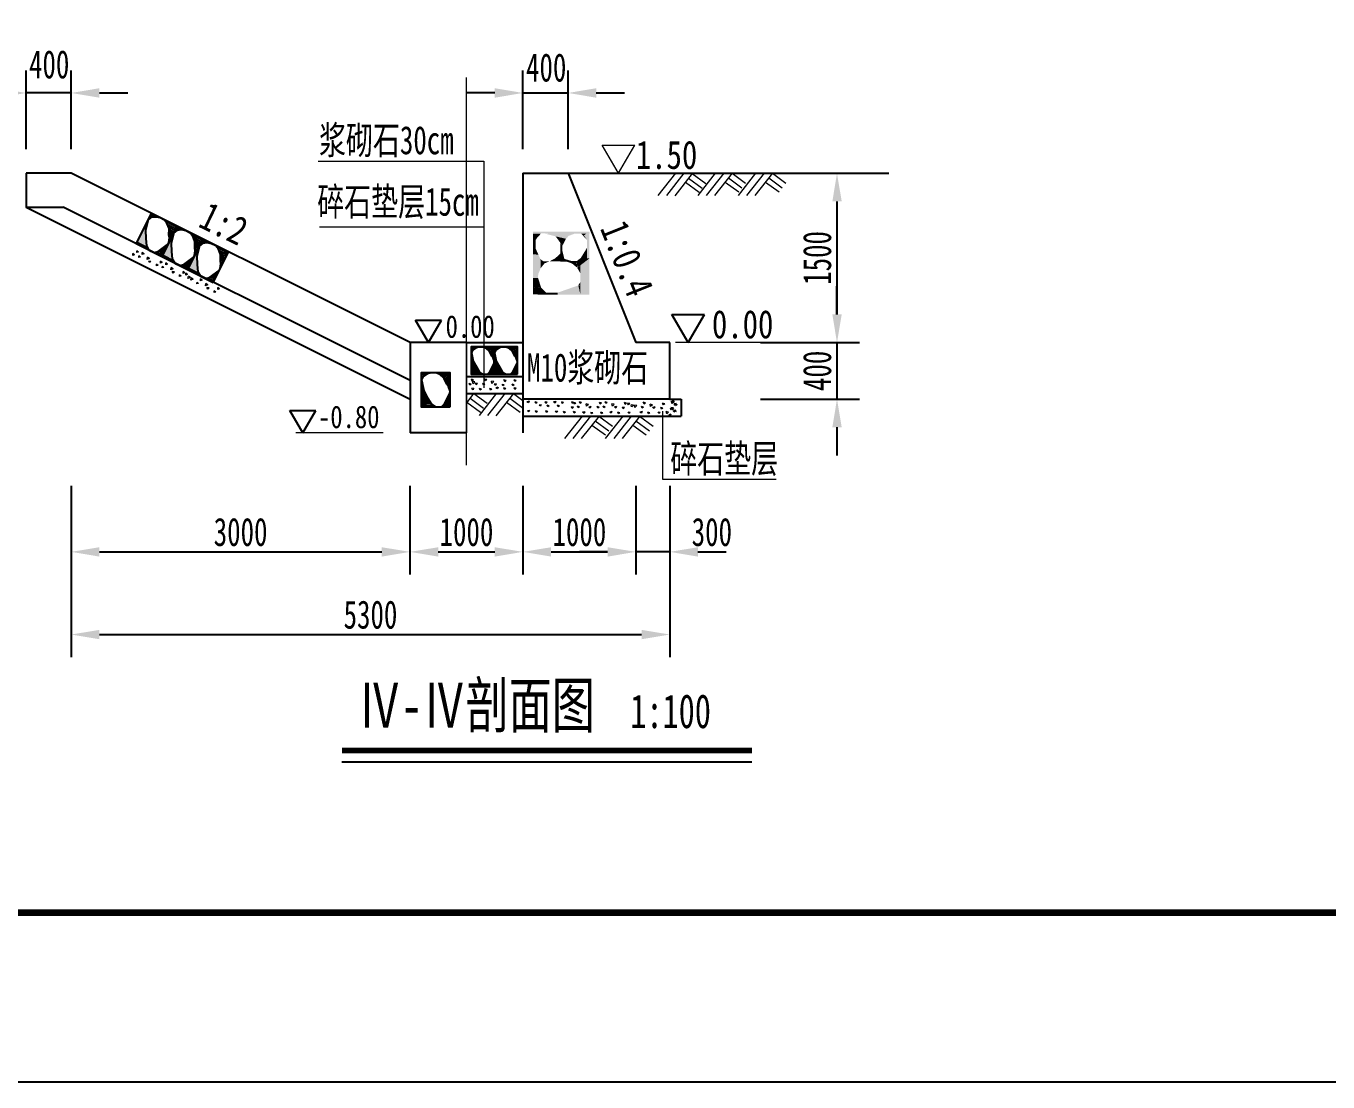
# Model space of a CAD drawing. Header units: millimetres. Extents: x 88 to 508, y 77 to 374.
# Drawn here: x 150.4 to 265.6, y 76.8 to 170.4 of the extents above; entities that cross this region are included whole.
import ezdxf
from ezdxf.enums import TextEntityAlignment as Align
from ezdxf.lldxf.tags import DXFTag

# ---------------------------------------------------------------- set-up
doc = ezdxf.new("R2010")
doc.units = ezdxf.units.MM
doc.header["$LTSCALE"] = 35
doc.header["$PDMODE"] = 2
doc.header["$PDSIZE"] = 5
for name, color, linetype in [('SG001轮廓', 2, 'Continuous'), ('SG002辅助', 7, 'Continuous'), ('SG003地层', 6, 'Continuous'), ('SG004标注', 9, 'Continuous'), ('SG006填充', 4, 'Continuous')]:
    doc.layers.add(name, color=color, linetype=linetype)
doc.styles.add('GB', font='SIMFANG.TTF', dxfattribs={"width": 0.7})
doc.styles.add('LIU1', font='SIMFANG.TTF', dxfattribs={"width": 0.7})
doc.styles.get("Standard").update_dxf_attribs({"font": 'SIMFANG.TTF'})
doc.styles.add('文字', font='SIMFANG.TTF', dxfattribs={"width": 0.8, "height": 2})
tags = doc.linetypes.add('ACAD_ISO04W100', pattern=[30.5, 24, -3, 0.5, -3]).pattern_tags.tags
tags[10:11] = [DXFTag(74, 4), DXFTag(75, 0), DXFTag(340, '0'), DXFTag(46, 1.0), DXFTag(50, 0.0), DXFTag(44, 0.0), DXFTag(45, 0.0)]
tags[8:9] = [DXFTag(74, 4), DXFTag(75, 0), DXFTag(340, '0'), DXFTag(46, 1.0), DXFTag(50, 0.0), DXFTag(44, 0.0), DXFTag(45, 0.0)]
tags[6:7] = [DXFTag(74, 4), DXFTag(75, 0), DXFTag(340, '0'), DXFTag(46, 1.0), DXFTag(50, 0.0), DXFTag(44, 0.0), DXFTag(45, 0.0)]
tags[4:5] = [DXFTag(74, 4), DXFTag(75, 0), DXFTag(340, '0'), DXFTag(46, 1.0), DXFTag(50, 0.0), DXFTag(44, 0.0), DXFTag(45, 0.0)]
doc.dimstyles.new('200', dxfattribs={"dimscale": 0, "dimtxt": 3, "dimasz": 2, "dimexe": 2, "dimexo": 0, "dimgap": 1, "dimtad": 1, "dimdec": 0, "dimlfac": 200, "dimdsep": 46, "dimtxsty": 'GB', "dimblk1": 'ARCHTICK', "dimblk2": 'ARCHTICK', "dimsah": 1, "dimcen": 2.5, "dimdle": 1.5, "dimclrd": 3, "dimclre": 3, "dimclrt": 7, "dimadec": 0, "dimazin": 0, "dimtfac": 1, "dimtdec": 4, "dimtmove": 1, "dimatfit": 3, "dimldrblk": 'ARCHTICK', "dimfxl": 1, "dimtolj": 1, "dimtzin": 0, "dimarcsym": 0})

# ---------------------------------------------------------------- blocks, each defined once
blk = doc.blocks.new('*D59')
at = {"layer": 'Defpoints', "color": 0, "transparency": 16777216}
for p in [(154.36, 129.63), (184.36, 129.63), (184.36, 123.79)]:
    blk.add_point(p, dxfattribs=at)
at = {"layer": 'SG002辅助', "color": 9, "lineweight": -2, "transparency": 16777216}
for p, q in [((154.36, 129.63), (154.36, 121.79)), ((184.36, 129.63), (184.36, 121.79)), ((156.86, 123.79), (181.86, 123.79))]:
    blk.add_line(p, q, dxfattribs=at)
at = {"layer": 'SG002辅助', "color": 9, "transparency": 16777216}
for points in [[(156.86, 124.2), (156.86, 123.37), (154.36, 123.79)], [(181.86, 124.2), (181.86, 123.37), (184.36, 123.79)]]:
    blk.add_solid(points, dxfattribs=at)
at = {"layer": 'SG002辅助', "color": 3, "lineweight": 13, "transparency": 16777216, "insert": (169.36, 125.54), "char_height": 2.5, "attachment_point": 5, "style": 'GB'}
blk.add_mtext('\\A1;3000', dxfattribs=at)
blk = doc.blocks.new('_ARCHTICK')
at = {"color": 0, "linetype": 'ByBlock', "const_width": 0.15}
blk.add_lwpolyline([(-0.5, -0.5), (0.5, 0.5)], dxfattribs=at)
blk = doc.blocks.new('*D60')
at = {"layer": 'Defpoints', "color": 0, "transparency": 16777216}
for p in [(154.36, 129.63), (207.36, 129.63), (207.36, 116.47)]:
    blk.add_point(p, dxfattribs=at)
at = {"layer": 'SG002辅助', "color": 9, "lineweight": -2, "transparency": 16777216}
for p, q in [((154.36, 129.63), (154.36, 114.47)), ((207.36, 129.63), (207.36, 114.47)), ((156.86, 116.47), (204.86, 116.47))]:
    blk.add_line(p, q, dxfattribs=at)
at = {"layer": 'SG002辅助', "color": 9, "transparency": 16777216}
for points in [[(156.86, 116.88), (156.86, 116.05), (154.36, 116.47)], [(204.86, 116.88), (204.86, 116.05), (207.36, 116.47)]]:
    blk.add_solid(points, dxfattribs=at)
at = {"layer": 'SG002辅助', "color": 3, "lineweight": 13, "transparency": 16777216, "insert": (180.86, 118.22), "char_height": 2.5, "attachment_point": 5, "style": 'GB'}
blk.add_mtext('\\A1;5300', dxfattribs=at)
blk = doc.blocks.new('*D61')
at = {"layer": 'Defpoints', "color": 0, "transparency": 16777216}
for p in [(184.36, 129.63), (194.36, 129.63), (194.36, 123.79)]:
    blk.add_point(p, dxfattribs=at)
at = {"layer": 'SG002辅助', "color": 9, "lineweight": -2, "transparency": 16777216}
for p, q in [((184.36, 129.63), (184.36, 121.79)), ((194.36, 129.63), (194.36, 121.79)), ((186.86, 123.79), (191.86, 123.79))]:
    blk.add_line(p, q, dxfattribs=at)
at = {"layer": 'SG002辅助', "color": 9, "transparency": 16777216}
for points in [[(186.86, 124.2), (186.86, 123.37), (184.36, 123.79)], [(191.86, 124.2), (191.86, 123.37), (194.36, 123.79)]]:
    blk.add_solid(points, dxfattribs=at)
at = {"layer": 'SG002辅助', "color": 3, "lineweight": 13, "transparency": 16777216, "insert": (189.36, 125.54), "char_height": 2.5, "attachment_point": 5, "style": 'GB'}
blk.add_mtext('\\A1;1000', dxfattribs=at)
blk = doc.blocks.new('*D62')
at = {"layer": 'Defpoints', "color": 0, "transparency": 16777216}
for p in [(194.36, 129.63), (204.36, 129.63), (204.36, 123.79)]:
    blk.add_point(p, dxfattribs=at)
at = {"layer": 'SG002辅助', "color": 9, "lineweight": -2, "transparency": 16777216}
for p, q in [((194.36, 129.63), (194.36, 121.79)), ((204.36, 129.63), (204.36, 121.79)), ((196.86, 123.79), (201.86, 123.79))]:
    blk.add_line(p, q, dxfattribs=at)
at = {"layer": 'SG002辅助', "color": 9, "transparency": 16777216}
for points in [[(196.86, 124.2), (196.86, 123.37), (194.36, 123.79)], [(201.86, 124.2), (201.86, 123.37), (204.36, 123.79)]]:
    blk.add_solid(points, dxfattribs=at)
at = {"layer": 'SG002辅助', "color": 3, "lineweight": 13, "transparency": 16777216, "insert": (199.36, 125.54), "char_height": 2.5, "attachment_point": 5, "style": 'GB'}
blk.add_mtext('\\A1;1000', dxfattribs=at)
blk = doc.blocks.new('*D63')
at = {"layer": 'Defpoints', "color": 0, "transparency": 16777216}
for p in [(198.36, 164.43), (194.36, 159.44), (198.36, 159.44)]:
    blk.add_point(p, dxfattribs=at)
at = {"layer": 'SG002辅助', "color": 9, "lineweight": -2, "transparency": 16777216}
for p, q in [((194.36, 159.44), (194.36, 166.43)), ((198.36, 159.44), (198.36, 166.43)), ((191.86, 164.43), (189.36, 164.43)), ((194.36, 164.43), (198.36, 164.43)), ((200.86, 164.43), (203.36, 164.43))]:
    blk.add_line(p, q, dxfattribs=at)
at = {"layer": 'SG002辅助', "color": 9, "transparency": 16777216}
for points in [[(191.86, 164.85), (191.86, 164.01), (194.36, 164.43)], [(200.86, 164.85), (200.86, 164.01), (198.36, 164.43)]]:
    blk.add_solid(points, dxfattribs=at)
at = {"layer": 'SG002辅助', "color": 3, "lineweight": 13, "transparency": 16777216, "insert": (196.42, 166.67), "char_height": 2.5, "attachment_point": 5, "style": 'GB'}
blk.add_mtext('\\A1;400', dxfattribs=at)
blk = doc.blocks.new('*D64')
at = {"layer": 'Defpoints', "color": 0, "transparency": 16777216}
for p in [(215.39, 157.32), (215.39, 142.32), (222.17, 142.32)]:
    blk.add_point(p, dxfattribs=at)
at = {"layer": 'SG002辅助', "color": 9, "lineweight": -2, "transparency": 16777216}
for p, q in [((215.39, 157.32), (224.17, 157.32)), ((222.17, 154.82), (222.17, 144.82)), ((215.39, 142.32), (224.17, 142.32))]:
    blk.add_line(p, q, dxfattribs=at)
at = {"layer": 'SG002辅助', "color": 9, "transparency": 16777216}
for points in [[(221.76, 154.82), (222.59, 154.82), (222.17, 157.32)], [(221.76, 144.82), (222.59, 144.82), (222.17, 142.32)]]:
    blk.add_solid(points, dxfattribs=at)
at = {"layer": 'SG002辅助', "color": 3, "lineweight": 13, "transparency": 16777216, "insert": (220.42, 149.82), "char_height": 2.5, "attachment_point": 5, "rotation": 90, "style": 'GB'}
blk.add_mtext('\\A1;1500', dxfattribs=at)
blk = doc.blocks.new('*D65')
at = {"layer": 'Defpoints', "color": 0, "transparency": 16777216}
for p in [(215.39, 142.32), (215.39, 137.32), (222.17, 137.32)]:
    blk.add_point(p, dxfattribs=at)
at = {"layer": 'SG002辅助', "color": 9, "lineweight": -2, "transparency": 16777216}
for p, q in [((222.17, 144.82), (222.17, 147.32)), ((215.39, 142.32), (224.17, 142.32)), ((222.17, 142.32), (222.17, 137.32)), ((215.39, 137.32), (224.17, 137.32)), ((222.17, 134.82), (222.17, 132.32))]:
    blk.add_line(p, q, dxfattribs=at)
at = {"layer": 'SG002辅助', "color": 9, "transparency": 16777216}
for points in [[(221.76, 144.82), (222.59, 144.82), (222.17, 142.32)], [(221.76, 134.82), (222.59, 134.82), (222.17, 137.32)]]:
    blk.add_solid(points, dxfattribs=at)
at = {"layer": 'SG002辅助', "color": 3, "lineweight": 13, "transparency": 16777216, "insert": (220.42, 139.82), "char_height": 2.5, "attachment_point": 5, "rotation": 90, "style": 'GB'}
blk.add_mtext('\\A1;400', dxfattribs=at)
blk = doc.blocks.new('st')
at = {"color": 12}
for points in [[(-0.03, -1.78), (-0.03, -0.85), (-0.05, 0.01), (-0.03, 0.01)], [(-0.03, -1.78), (-0.03, -0.85), (-0.05, 0.01), (-0.03, 0.01)], [(-0.03, -1.78), (-0.03, -0.85), (-0.05, 0.01), (-0.03, 0.01)], [(-0.05, -2.82), (2.39, -2.85), (0, 0), (2.59, 0)], [(2.41, -2.86), (5.76, -1.81), (2.6, 0), (5.81, 0.01)], [(5.76, -1.81), (14.11, -1.88), (5.81, 0.01), (14.17, 0.01)], [(14.12, -1.89), (16.28, -0.9), (14.17, 0), (16.23, 0)], [(16.23, -0.89), (16.23, 0), (19.23, -0.89), (19.23, 0)], [(19.25, -0.91), (20.39, -1.7), (19.25, 0), (20.39, -0.01)], [(20.39, 0), (21.53, 0), (20.39, -1.71), (21.55, -2.84)], [(21.47, -20.04), (21.62, -0.01), (22.19, -19.99), (22.19, 0.01)], [(0.61, -4.72), (2.41, -2.84), (-0.06, -4.71), (-0.06, -2.82)], [(-0.06, -2.88), (-0.06, -2.88), (0, -4.7)], [(9.36, -2.75), (7.19, -1.83), (12.48, -2.63), (14.09, -1.88)], [(11.71, -3.71), (12.48, -2.63), (10.96, -4.02), (9.36, -2.75)], [(11.67, -5.7), (11.71, -3.71), (11.67, -5.7), (10.96, -4.02)], [(19.69, -11.67), (20.74, -12.63), (21.53, -4.13), (21.53, -14.73)], [(-0.05, -8.68), (0.61, -8.68), (-0.05, -4.72), (0.61, -4.72)], [(0.61, -8.68), (-0.05, -8.68), (3.17, -16), (-0.05, -16.8)], [(3.17, -16), (0.61, -8.68), (-0.05, -16.8), (-0.05, -8.68)], [(3.17, -16), (0.61, -8.68), (-0.05, -16.8), (-0.05, -8.68)], [(0, -4.7), (0, -4.7), (0.61, -4.7)], [(11.68, -9.68), (11.68, -5.79), (14.48, -9.72), (12.81, -7.88)], [(17.33, -10.39), (20.55, -8.01), (19.71, -11.64), (20.55, -8.05)], [(11.78, -13.79), (10.97, -13.79), (11.78, -15.42), (9.45, -15.65)], [(10.97, -13.79), (11.78, -13.79), (11.66, -11.82), (12.59, -11.12)], [(11.64, -10.35), (11.64, -9.72), (17.03, -10.35), (14.48, -9.72)], [(11.66, -10.4), (11.66, -11.82), (15.44, -10.4), (12.59, -11.12)], [(17.24, -10.4), (17.24, -9.72), (14.44, -9.7), (14.46, -9.72)], [(17.24, -10.4), (17.24, -9.72), (14.44, -9.7), (14.46, -9.72)], [(18.18, -9.72), (17.24, -9.72), (17.26, -10.42), (17.24, -10.42)], [(17.31, -10.42), (17.6, -10.42), (19.69, -11.67), (19.34, -11.35)], [(-0.05, -16.8), (-0.05, -19.99), (12.77, -16.8), (12.77, -19.99)], [(-0.05, -19.99), (12.77, -19.99), (7.4, -16.8), (12.77, -16.8)], [(0.05, -16.78), (3.14, -16.03), (0.05, -16.78), (3.17, -16.78)], [(3.17, -16.8), (4.42, -16.8), (3.17, -16)], [(9.45, -15.65), (7.4, -16.8), (12.77, -19.99), (12.77, -16.8)], [(9.45, -15.65), (7.4, -16.8), (12.77, -19.99), (12.77, -16.8)], [(9.45, -15.65), (7.4, -16.8), (12.77, -19.99), (12.77, -16.8)], [(10.34, -16.74), (9.55, -15.7), (12.81, -16.74), (11.76, -15.45)], [(12.84, -19.08), (12.84, -16.87), (16.43, -19.08)], [(12.84, -19.13), (21.47, -19.13), (19.31, -19.13), (20.86, -18.03)], [(19.31, -19.13), (20.86, -18.03), (21.47, -17.09), (21.58, -19.02)], [(12.84, -19.96), (21.58, -19.96), (12.84, -19.13), (21.47, -19.13)]]:
    blk.add_solid(points, dxfattribs=at)
blk = doc.blocks.new('*D66')
at = {"layer": 'Defpoints', "color": 0, "transparency": 16777216}
for p in [(204.36, 129.63), (207.36, 129.63), (204.36, 123.79)]:
    blk.add_point(p, dxfattribs=at)
at = {"layer": 'SG002辅助', "color": 9, "lineweight": -2, "transparency": 16777216}
for p, q in [((204.36, 129.63), (204.36, 121.79)), ((207.36, 129.63), (207.36, 121.79)), ((201.86, 123.79), (199.36, 123.79)), ((207.36, 123.79), (204.36, 123.79)), ((209.86, 123.79), (212.36, 123.79))]:
    blk.add_line(p, q, dxfattribs=at)
at = {"layer": 'SG002辅助', "color": 9, "transparency": 16777216}
for points in [[(201.86, 124.2), (201.86, 123.37), (204.36, 123.79)], [(209.86, 124.2), (209.86, 123.37), (207.36, 123.79)]]:
    blk.add_solid(points, dxfattribs=at)
at = {"layer": 'SG002辅助', "color": 3, "lineweight": 13, "transparency": 16777216, "insert": (211.09, 125.54), "char_height": 2.5, "attachment_point": 5, "style": 'GB'}
blk.add_mtext('\\A1;300', dxfattribs=at)
blk = doc.blocks.new('st1')
at = {"color": 12}
for points in [[(5.05, -20.01), (3.24, -18.29), (0.08, -12.16), (-0.05, -10.76), (0.84, -8.09), (1.86, -6.81), (3.52, -3.37), (6.07, -1.08), (8.24, -0.06), (11.17, -0.06), (13.46, -0.7), (15.99, -2.39), (16.91, -4.25), (15.53, -10.43), (13.23, -14.78), (10.91, -18.53), (8.75, -19.81), (7.6, -20.01)], [(-0.02, -20.01), (-0.02, -0.01), (16.98, -0.01), (16.98, -20.01)]]:
    blk.add_lwpolyline(points, close=True, dxfattribs=at)
for points in [[(0, -1.04), (6.19, -1.04), (0, 0), (8.27, 0)], [(0, 0), (8.27, 0), (11.28, 0), (13.36, 0)], [(11.28, 0), (13.36, 0), (11.28, 0), (13.36, -0.55)], [(13.6, 0), (16.42, 0), (14.34, -0.67)], [(16.91, -0.06), (16.91, -0.06), (13.67, 0)], [(13.67, 0), (13.67, 0), (13.97, -0.43)], [(1.78, -6.8), (3.49, -3.31), (-0.06, -6.8), (0, -3.25)], [(-0.06, -8.21), (-0.06, -8.21), (-0.06, -6.86), (1.72, -6.86)], [(-0.06, -6.86), (1.72, -6.86), (0.86, -8.15)], [(3.49, -3.25), (6.07, -1.1), (0, -1.1)], [(0, -1.1), (0, -1.1), (0.06, -3.18)], [(3.49, -3.31), (0, -1.1), (0, -3.18)], [(13.36, -0.61), (13.67, -0.73), (13.42, -0.06), (13.67, -0.06)], [(13.42, -0.06), (13.67, -0.06), (13.73, -0.8), (15.99, -2.33)], [(13.73, -0.8), (15.99, -2.33), (16.91, -0.06)], [(14.34, -0.67), (14.34, -0.67), (15.14, -0.49), (16.79, -0.18)], [(15.14, -0.49), (16.79, -0.18), (16.18, -0.06)], [(16.91, -4.29), (15.57, -10.1), (16.91, -4.29), (16.91, -10.1)], [(16.06, -2.33), (16.98, -0.12), (15.99, -2.39), (16.98, -4.23)], [(0, -10.47), (0.8, -8.21), (-0.06, -8.21)], [(3.25, -18.37), (0, -12), (0, -18.37)], [(0.06, -8.21), (0.06, -8.21), (0.31, -7.84), (0.74, -8.08)], [(0.86, -8.15), (0.86, -8.15), (0.06, -8.21)], [(0.31, -7.84), (0.74, -8.08), (0.74, -7.9), (0.61, -7.84)], [(15.5, -10.17), (10.91, -18.49), (16.98, -10.1), (16.98, -18.56)], [(0, -18.37), (3.31, -18.43), (0, -19.96), (5.09, -20.03)], [(7.91, -20.03), (16.98, -20.01), (8.46, -19.84), (17.04, -19.72)], [(8.7, -19.84), (16.98, -19.78), (8.58, -19.84), (16.91, -19.78)], [(10.91, -18.56), (16.91, -18.56), (8.7, -19.84), (16.98, -19.78)]]:
    blk.add_solid(points, dxfattribs=at)
blk = doc.blocks.new('*D67')
at = {"layer": 'Defpoints', "color": 0, "transparency": 16777216}
for p in [(150.36, 164.43), (150.36, 159.44), (154.36, 159.44)]:
    blk.add_point(p, dxfattribs=at)
at = {"layer": 'SG002辅助', "color": 9, "lineweight": -2, "transparency": 16777216}
for p, q in [((150.36, 159.44), (150.36, 166.43)), ((154.36, 159.44), (154.36, 166.43)), ((147.86, 164.43), (145.36, 164.43)), ((154.36, 164.43), (150.36, 164.43)), ((156.86, 164.43), (159.36, 164.43))]:
    blk.add_line(p, q, dxfattribs=at)
at = {"layer": 'SG002辅助', "color": 9, "transparency": 16777216}
for points in [[(147.86, 164.85), (147.86, 164.01), (150.36, 164.43)], [(156.86, 164.85), (156.86, 164.01), (154.36, 164.43)]]:
    blk.add_solid(points, dxfattribs=at)
at = {"layer": 'SG002辅助', "color": 3, "lineweight": 13, "transparency": 16777216, "insert": (152.41, 166.95), "char_height": 2.5, "attachment_point": 5, "style": 'GB'}
blk.add_mtext('\\A1;400', dxfattribs=at)

msp = doc.modelspace()

# ---------------------------------------------------------------- linework, layer by layer
at = {"layer": 'SG001轮廓', "color": 2}
for p, q in [((150.3607, 157.3192), (150.3607, 154.3192)), ((154.3607, 157.3192), (150.3607, 157.3192)), ((184.3607, 142.3192), (154.3607, 157.3192)), ((194.3607, 157.3192), (194.3607, 134.3192)), ((194.3607, 157.3192), (198.3607, 157.3192)), ((198.3607, 157.3192), (204.3607, 142.3192)), ((150.3607, 154.3192), (153.6525, 154.3192)), ((184.3607, 137.288), (150.3607, 154.288)), ((184.3607, 138.9651), (153.6525, 154.3192)), ((189.3607, 142.3192), (184.3607, 142.3192)), ((189.3607, 142.3192), (184.3607, 142.3192)), ((184.3607, 142.3192), (184.3607, 134.3192)), ((189.3607, 142.3192), (194.3607, 142.3192)), ((207.3607, 142.3192), (204.3607, 142.3192)), ((207.3607, 137.3192), (207.3607, 142.3192)), ((189.3607, 139.3192), (194.3607, 139.3192)), ((189.3607, 137.8192), (194.3607, 137.8192)), ((207.3607, 137.3192), (194.3607, 137.3192)), ((207.3607, 137.3192), (208.3607, 137.3192)), ((208.3607, 137.3192), (208.3607, 135.8192)), ((194.3607, 135.8192), (208.3607, 135.8192)), ((189.3607, 134.3192), (184.3607, 134.3192))]:
    msp.add_line(p, q, dxfattribs=at)
at = {"layer": 'SG001轮廓'}
msp.add_line((150.3607, 154.3192), (150.3607, 154.288), dxfattribs=at)
at = {"layer": 'SG001轮廓', "color": 2, "lineweight": 0}
for p, q in [((189.3607, 142.3192), (189.3607, 135.8192)), ((189.3607, 135.8192), (189.3607, 134.3192))]:
    msp.add_line(p, q, dxfattribs=at)
at = {"layer": 'SG001轮廓', "color": 4}
for p, q in [((207.5124, 136.3572), (207.4679, 136.5599)), ((207.6796, 136.5141), (207.4679, 136.5599)), ((207.6807, 136.5096), (207.513, 136.3542)), ((207.5765, 136.9427), (207.532, 137.1454)), ((207.7437, 137.0997), (207.532, 137.1454)), ((207.7448, 137.0951), (207.5771, 136.9397)), ((207.888, 136.3204), (207.7024, 136.2776)), ((207.831, 136.1785), (207.7025, 136.2769)), ((207.9521, 136.9059), (207.7665, 136.8631)), ((207.8951, 136.764), (207.7666, 136.8624)), ((207.8889, 136.3196), (207.8318, 136.1783)), ((207.953, 136.9051), (207.8959, 136.7638))]:
    msp.add_line(p, q, dxfattribs=at)
at = {"layer": 'SG001轮廓', "color": 7, "lineweight": -3}
msp.add_line((178.3246, 105.2042), (214.6342, 105.2042), dxfattribs=at)
at = {"layer": 'SG001轮廓', "color": 7}
msp.add_lwpolyline([(88.1107, 76.8442), (508.1107, 76.8442), (508.1107, 373.8442), (88.1107, 373.8442)], close=True, dxfattribs=at)
at = {"layer": 'SG001轮廓', "color": 7, "const_width": 0.6}
msp.add_lwpolyline([(108.1107, 91.8442), (493.1107, 91.8442), (493.1107, 358.8442), (108.1107, 358.8442)], close=True, dxfattribs=at)
at = {"layer": 'SG001轮廓', "color": 7, "lineweight": -3, "const_width": 0.5}
msp.add_lwpolyline([(178.3246, 106.2042), (214.6342, 106.2042)], dxfattribs=at)
at = {"layer": 'SG002辅助', "color": 7, "linetype": 'ACAD_ISO04W100', "lineweight": 13, "ltscale": 0.01}
msp.add_line((189.3607, 131.4627), (189.3607, 165.7878), dxfattribs=at)
at = {"layer": 'SG002辅助', "color": 4, "lineweight": 13}
for p, q in [((176.2279, 158.3765), (190.9052, 158.3765)), ((190.9052, 158.3765), (190.9052, 138.3192)), ((176.3411, 152.5777), (190.9052, 152.5777)), ((216.5293, 142.3192), (207.8581, 142.3192)), ((206.7305, 136.2627), (206.7305, 130.2318)), ((181.9853, 134.3192), (174.2507, 134.3192)), ((206.7305, 130.2318), (216.789, 130.2318))]:
    msp.add_line(p, q, dxfattribs=at)
at = {"layer": 'SG003地层', "color": 6}
msp.add_line((198.3607, 157.3192), (226.761, 157.3192), dxfattribs=at)
at = {"layer": 'SG003地层', "color": 6, "lineweight": 0}
for p, q in [((207.874, 157.3192), (206.3166, 155.3383)), ((208.619, 157.3192), (207.0616, 155.3383)), ((209.3578, 157.2979), (207.8004, 155.317)), ((209.0316, 156.8829), (210.2346, 156.0076)), ((209.3578, 157.2979), (210.5608, 156.4226)), ((211.3966, 157.3405), (209.8391, 155.3596)), ((212.1415, 157.3405), (210.5841, 155.3596)), ((212.8971, 157.3405), (211.3229, 155.3383)), ((212.5541, 156.9042), (213.7571, 156.0289)), ((212.8803, 157.3192), (214.0834, 156.4439)), ((214.9648, 157.3405), (213.4074, 155.3596)), ((215.7098, 157.3405), (214.1524, 155.3596)), ((216.4653, 157.3405), (214.8912, 155.3383)), ((216.1223, 156.9042), (217.3254, 156.0289)), ((216.4486, 157.3192), (217.6516, 156.4439)), ((208.7487, 156.5232), (209.9517, 155.6479)), ((212.2712, 156.5445), (213.4742, 155.6692)), ((215.8395, 156.5445), (217.0425, 155.6692)), ((190.021, 137.8405), (189.3607, 137.0007)), ((189.678, 137.4042), (190.881, 136.5289)), ((190.0043, 137.8192), (191.2073, 136.9439)), ((192.0337, 137.8405), (190.4763, 135.8596)), ((192.7787, 137.8405), (191.2213, 135.8596)), ((193.5175, 137.8192), (191.9601, 135.8383)), ((193.1913, 137.4042), (194.3943, 136.5289)), ((193.5175, 137.8192), (194.3607, 137.2057)), ((189.3951, 137.0445), (190.5982, 136.1692)), ((192.9084, 137.0445), (194.1114, 136.1692)), ((199.5983, 135.8192), (198.0408, 133.8383)), ((199.5983, 135.8192), (198.0408, 133.8383)), ((200.3432, 135.8192), (198.7858, 133.8383)), ((200.3432, 135.8192), (198.7858, 133.8383)), ((201.0988, 135.8192), (199.5246, 133.817)), ((201.0988, 135.8192), (199.5246, 133.817)), ((200.4729, 135.0232), (201.6759, 134.1479)), ((200.7558, 135.3829), (201.9588, 134.5076)), ((201.082, 135.7979), (202.2851, 134.9226)), ((203.2093, 135.8192), (201.6519, 133.8383)), ((203.2093, 135.8192), (201.6519, 133.8383)), ((203.9543, 135.8192), (202.3969, 133.8383)), ((203.9543, 135.8192), (202.3969, 133.8383)), ((204.7099, 135.8192), (203.1357, 133.817)), ((204.7099, 135.8192), (203.1357, 133.817)), ((204.084, 135.0232), (205.287, 134.1479)), ((204.3668, 135.3829), (205.5699, 134.5076)), ((204.6931, 135.7979), (205.8961, 134.9226))]:
    msp.add_line(p, q, dxfattribs=at)
at = {"layer": 'SG004标注', "color": 4, "lineweight": 0}
for p, q in [((202.8197, 157.3192), (201.3764, 159.819)), ((201.3764, 159.819), (204.263, 159.819)), ((202.8197, 157.3192), (204.263, 159.819))]:
    msp.add_line(p, q, dxfattribs=at)
at = {"layer": 'SG004标注', "color": 4}
for p, q in [((185.9925, 142.3192), (184.8378, 144.3191)), ((184.8378, 144.3191), (187.1471, 144.3191)), ((185.9925, 142.3192), (187.1471, 144.3191)), ((209.0022, 142.3192), (207.5589, 144.819)), ((207.5589, 144.819), (210.4455, 144.819)), ((209.0022, 142.3192), (210.4455, 144.819)), ((174.8606, 134.3192), (173.7059, 136.3191)), ((173.7059, 136.3191), (176.0152, 136.3191)), ((174.8606, 134.3192), (176.0152, 136.3191))]:
    msp.add_line(p, q, dxfattribs=at)
at = {"layer": 'SG006填充', "color": 4, "lineweight": 0}
for p, q in [((159.8241, 150.0422), (159.8316, 150.1989)), ((159.9713, 150.0815), (159.8241, 150.0422)), ((159.9713, 150.0815), (159.8316, 150.1989)), ((160.1713, 150.2873), (160.172, 150.4597)), ((160.3207, 150.3372), (160.1713, 150.2873)), ((160.3207, 150.3372), (160.172, 150.4597)), ((160.3417, 149.8589), (160.3492, 150.0156)), ((160.4889, 149.8982), (160.3417, 149.8589)), ((160.4889, 149.8982), (160.3492, 150.0156)), ((160.6578, 150.1326), (160.6585, 150.3049)), ((160.8072, 150.1824), (160.6578, 150.1326)), ((160.8072, 150.1824), (160.6585, 150.3049)), ((161.0858, 149.6956), (161.1277, 149.8988)), ((161.3024, 149.7709), (161.1277, 149.8988)), ((161.3016, 149.7662), (161.0851, 149.6926)), ((161.3039, 149.4026), (161.2267, 149.5449)), ((161.4138, 149.509), (161.2269, 149.5455)), ((161.4143, 149.5079), (161.3046, 149.4021)), ((161.9091, 149.1193), (161.9167, 149.276)), ((162.0564, 149.1586), (161.9091, 149.1193)), ((162.0564, 149.1586), (161.9167, 149.276)), ((162.2564, 149.3644), (162.2571, 149.5368)), ((162.4058, 149.4143), (162.2564, 149.3644)), ((162.4058, 149.4143), (162.2571, 149.5368)), ((162.4268, 148.936), (162.4343, 149.0927)), ((162.574, 148.9753), (162.4268, 148.936)), ((162.574, 148.9753), (162.4343, 149.0927)), ((162.7429, 149.2097), (162.7436, 149.382)), ((162.8923, 149.2595), (162.7429, 149.2097)), ((162.8923, 149.2595), (162.7436, 149.382)), ((163.3867, 148.8433), (163.1702, 148.7697)), ((163.1709, 148.7727), (163.2128, 148.9759)), ((163.3875, 148.848), (163.2128, 148.9759)), ((163.389, 148.4797), (163.3118, 148.622)), ((163.4989, 148.5861), (163.312, 148.6226)), ((163.4994, 148.585), (163.3897, 148.4792)), ((163.9552, 148.1681), (163.9627, 148.3248)), ((164.1024, 148.2074), (163.9552, 148.1681)), ((164.1024, 148.2074), (163.9627, 148.3248)), ((164.2713, 148.4418), (164.272, 148.6141)), ((164.4207, 148.4916), (164.2713, 148.4418)), ((164.4207, 148.4916), (164.272, 148.6141)), ((164.5153, 148.2945), (164.516, 148.4669)), ((164.6647, 148.3444), (164.5153, 148.2945)), ((164.6647, 148.3444), (164.516, 148.4669)), ((164.9151, 148.0754), (164.6986, 148.0019)), ((164.6993, 148.0048), (164.7412, 148.208)), ((164.9159, 148.0801), (164.7412, 148.208)), ((165.1591, 147.9282), (164.9426, 147.8546)), ((164.9433, 147.8576), (164.9852, 148.0608)), ((165.1599, 147.9328), (164.9852, 148.0608)), ((165.4943, 147.52), (165.5018, 147.6768)), ((165.6415, 147.5594), (165.5018, 147.6768)), ((165.8103, 147.7937), (165.8111, 147.9661)), ((165.9598, 147.8436), (165.8103, 147.7937)), ((165.9598, 147.8436), (165.8111, 147.9661)), ((165.6415, 147.5594), (165.4943, 147.52)), ((166.4541, 147.4274), (166.2377, 147.3538)), ((166.2383, 147.3568), (166.2802, 147.56)), ((166.4549, 147.432), (166.2802, 147.56)), ((166.4565, 147.0638), (166.3792, 147.206)), ((166.5664, 147.1702), (166.3794, 147.2067)), ((166.5669, 147.169), (166.4572, 147.0632)), ((167.0227, 146.7522), (167.0302, 146.9089)), ((167.1699, 146.7915), (167.0227, 146.7522)), ((167.1699, 146.7915), (167.0302, 146.9089)), ((167.3387, 147.0258), (167.3395, 147.1982)), ((167.4882, 147.0757), (167.3387, 147.0258)), ((167.4882, 147.0757), (167.3395, 147.1982)), ((189.6593, 138.5512), (189.6023, 138.6974)), ((189.7777, 138.6471), (189.6023, 138.6974)), ((189.7777, 138.6471), (189.6593, 138.5512)), ((189.9927, 139.0229), (189.807, 139.0742)), ((189.8765, 138.9165), (189.807, 139.0742)), ((189.9927, 139.0229), (189.8765, 138.9165)), ((189.9416, 138.6766), (189.8971, 138.8792)), ((190.1087, 138.8335), (189.8971, 138.8792)), ((190.1099, 138.829), (189.9422, 138.6736)), ((190.3251, 138.6906), (190.1497, 138.7409)), ((190.2067, 138.5947), (190.1497, 138.7409)), ((190.3251, 138.6906), (190.2067, 138.5947)), ((190.9835, 138.6536), (190.8081, 138.7039)), ((190.8651, 138.5577), (190.8081, 138.7039)), ((190.9835, 138.6536), (190.8651, 138.5577)), ((191.0422, 138.9364), (190.9727, 139.0941)), ((191.1584, 139.0428), (190.9727, 139.0941)), ((191.1584, 139.0428), (191.0422, 138.9364)), ((191.6111, 138.7117), (191.5666, 138.9144)), ((191.7783, 138.8687), (191.5666, 138.9144)), ((191.7795, 138.8641), (191.6118, 138.7087)), ((191.9868, 138.675), (191.8011, 138.6321)), ((191.9297, 138.533), (191.8012, 138.6314)), ((191.9877, 138.6741), (191.9306, 138.5328)), ((192.1522, 138.3648), (191.9666, 138.322)), ((192.1531, 138.364), (192.096, 138.2227)), ((192.5737, 138.4791), (192.5168, 138.6253)), ((192.6922, 138.575), (192.5168, 138.6253)), ((192.6922, 138.575), (192.5737, 138.4791)), ((192.8671, 138.9642), (192.6814, 139.0155)), ((192.7509, 138.8578), (192.6814, 139.0155)), ((192.8671, 138.9642), (192.7509, 138.8578)), ((193.4783, 138.4875), (193.4214, 138.6337)), ((193.5968, 138.5834), (193.4214, 138.6337)), ((193.5968, 138.5834), (193.4783, 138.4875)), ((193.7717, 138.9726), (193.586, 139.0239)), ((193.6555, 138.8662), (193.586, 139.0239)), ((193.7717, 138.9726), (193.6555, 138.8662)), ((189.9959, 138.2942), (189.8103, 138.2514)), ((189.9389, 138.1522), (189.8104, 138.2507)), ((189.9968, 138.2933), (189.9397, 138.152)), ((190.5829, 138.0983), (190.5259, 138.2445)), ((190.7013, 138.1942), (190.5259, 138.2445)), ((190.7013, 138.1942), (190.5829, 138.0983)), ((191.4875, 138.1067), (191.4305, 138.2529)), ((191.606, 138.2026), (191.4305, 138.2529)), ((191.606, 138.2026), (191.4875, 138.1067)), ((192.0952, 138.2229), (191.9666, 138.3213)), ((192.7392, 138.1689), (192.6822, 138.3151)), ((192.8576, 138.2648), (192.6822, 138.3151)), ((192.8576, 138.2648), (192.7392, 138.1689)), ((193.6438, 138.1774), (193.5868, 138.3236)), ((193.7622, 138.2733), (193.5868, 138.3236)), ((193.7622, 138.2733), (193.6438, 138.1774)), ((194.9051, 137.1309), (194.7195, 137.088)), ((194.8481, 136.9889), (194.7196, 137.0873)), ((194.9428, 136.3213), (194.7572, 136.2784)), ((194.8858, 136.1793), (194.7572, 136.2777)), ((194.906, 137.13), (194.8489, 136.9887)), ((194.9437, 136.3204), (194.8866, 136.1791)), ((195.4921, 136.9349), (195.4351, 137.0812)), ((195.6105, 137.0309), (195.4351, 137.0812)), ((195.5298, 136.1253), (195.4728, 136.2715)), ((195.6482, 136.2212), (195.4728, 136.2715)), ((195.6105, 137.0309), (195.4921, 136.9349)), ((195.6482, 136.2212), (195.5298, 136.1253)), ((195.9851, 136.8212), (195.7995, 136.7783)), ((195.9281, 136.6792), (195.7995, 136.7776)), ((195.986, 136.8203), (195.9289, 136.679)), ((196.3967, 136.9434), (196.3397, 137.0896)), ((196.5151, 137.0393), (196.3397, 137.0896)), ((196.4344, 136.1338), (196.3774, 136.28)), ((196.5528, 136.2297), (196.3774, 136.28)), ((196.5151, 137.0393), (196.3967, 136.9434)), ((196.5528, 136.2297), (196.4344, 136.1338)), ((196.5721, 136.6253), (196.5151, 136.7715)), ((196.6905, 136.7212), (196.5151, 136.7715)), ((196.6905, 136.7212), (196.5721, 136.6253)), ((197.2609, 137.112), (197.0753, 137.0692)), ((197.2039, 136.9701), (197.0754, 137.0685)), ((197.2618, 137.1112), (197.2047, 136.9699)), ((197.4117, 136.2648), (197.2261, 136.2219)), ((197.3547, 136.1228), (197.2262, 136.2212)), ((197.4126, 136.2639), (197.3555, 136.1226)), ((197.4767, 136.6337), (197.4197, 136.7799)), ((197.5951, 136.7296), (197.4197, 136.7799)), ((197.5951, 136.7296), (197.4767, 136.6337)), ((197.8479, 136.9161), (197.7909, 137.0623)), ((197.9663, 137.012), (197.7909, 137.0623)), ((197.9663, 137.012), (197.8479, 136.9161)), ((197.9987, 136.0689), (197.9417, 136.2151)), ((198.1171, 136.1648), (197.9417, 136.2151)), ((198.1171, 136.1648), (197.9987, 136.0689)), ((198.7062, 136.4971), (198.6492, 136.6433)), ((198.8247, 136.593), (198.6492, 136.6433)), ((198.7525, 136.9246), (198.6955, 137.0708)), ((198.8709, 137.0205), (198.6955, 137.0708)), ((198.8247, 136.593), (198.7062, 136.4971)), ((198.8709, 137.0205), (198.7525, 136.9246)), ((198.9033, 136.0773), (198.8463, 136.2235)), ((199.0217, 136.1732), (198.8463, 136.2235)), ((199.0397, 136.9688), (198.8539, 137.0201)), ((198.9235, 136.8624), (198.8539, 137.0201)), ((199.0217, 136.1732), (198.9033, 136.0773)), ((199.0397, 136.9688), (198.9235, 136.8624)), ((199.3721, 136.6365), (199.1967, 136.6868)), ((199.2536, 136.5406), (199.1967, 136.6868)), ((199.3721, 136.6365), (199.2536, 136.5406)), ((199.4308, 136.9193), (199.3613, 137.077)), ((199.547, 137.0257), (199.3613, 137.077)), ((199.547, 137.0257), (199.4308, 136.9193)), ((199.8329, 136.1956), (199.6472, 136.1527)), ((199.7758, 136.0536), (199.6473, 136.152)), ((199.8338, 136.1947), (199.7767, 136.0534)), ((199.9997, 136.6946), (199.9552, 136.8972)), ((200.1668, 136.8515), (199.9552, 136.8972)), ((200.168, 136.847), (200.0003, 136.6916)), ((200.3753, 136.6578), (200.1897, 136.615)), ((200.3183, 136.5158), (200.1898, 136.6143)), ((200.3762, 136.6569), (200.3191, 136.5156)), ((200.4198, 135.9996), (200.3629, 136.1459)), ((200.5383, 136.0956), (200.3629, 136.1459)), ((200.5383, 136.0956), (200.4198, 135.9996)), ((201.1049, 136.5996), (200.9294, 136.6499)), ((200.9864, 136.5036), (200.9294, 136.6499)), ((201.1049, 136.5996), (200.9864, 136.5036)), ((201.2037, 136.869), (201.1341, 137.0267)), ((201.3199, 136.9754), (201.1341, 137.0267)), ((201.3199, 136.9754), (201.2037, 136.869)), ((201.3244, 136.0081), (201.2675, 136.1543)), ((201.4429, 136.104), (201.2675, 136.1543)), ((201.4429, 136.104), (201.3244, 136.0081)), ((201.5338, 136.5471), (201.4769, 136.6933)), ((201.6523, 136.643), (201.4769, 136.6933)), ((201.6523, 136.643), (201.5338, 136.5471)), ((201.8272, 137.0322), (201.6415, 137.0835)), ((201.711, 136.9258), (201.6415, 137.0835)), ((201.8272, 137.0322), (201.711, 136.9258)), ((202.2421, 136.2167), (202.0565, 136.1738)), ((202.1851, 136.0747), (202.0566, 136.1731)), ((202.243, 136.2158), (202.186, 136.0745)), ((202.447, 136.8581), (202.2354, 136.9038)), ((202.2799, 136.7011), (202.2354, 136.9038)), ((202.4482, 136.8535), (202.2805, 136.6982)), ((202.6555, 136.6644), (202.4699, 136.6215)), ((202.5985, 136.5224), (202.47, 136.6209)), ((202.6564, 136.6635), (202.5993, 136.5222)), ((202.8291, 136.0208), (202.7721, 136.167)), ((202.9476, 136.1167), (202.7721, 136.167)), ((202.9476, 136.1167), (202.8291, 136.0208)), ((203.3609, 136.5644), (203.1855, 136.6147)), ((203.2425, 136.4685), (203.1855, 136.6147)), ((203.3609, 136.5644), (203.2425, 136.4685)), ((203.4196, 136.8472), (203.3501, 137.0049)), ((203.5358, 136.9536), (203.3501, 137.0049)), ((203.5358, 136.9536), (203.4196, 136.8472)), ((203.8186, 136.9185), (203.6329, 136.9698)), ((203.7025, 136.8121), (203.6329, 136.9698)), ((203.7337, 136.0292), (203.6767, 136.1754)), ((203.8522, 136.1251), (203.6767, 136.1754)), ((203.8186, 136.9185), (203.7025, 136.8121)), ((203.8522, 136.1251), (203.7337, 136.0292)), ((203.9885, 136.6225), (203.944, 136.8251)), ((204.1557, 136.7794), (203.944, 136.8251)), ((204.1569, 136.7749), (203.9892, 136.6195)), ((204.4385, 136.7444), (204.2269, 136.7901)), ((204.2714, 136.5874), (204.2269, 136.7901)), ((204.4397, 136.7398), (204.272, 136.5844)), ((204.905, 136.2167), (204.7194, 136.1738)), ((204.848, 136.0747), (204.7195, 136.1731)), ((204.9059, 136.2158), (204.8488, 136.0745)), ((205.0305, 136.5995), (204.8551, 136.6498)), ((204.9121, 136.5036), (204.8551, 136.6498)), ((205.0305, 136.5995), (204.9121, 136.5036)), ((205.0892, 136.8823), (205.0197, 137.04)), ((205.2054, 136.9887), (205.0197, 137.04)), ((205.2054, 136.9887), (205.0892, 136.8823)), ((205.492, 136.0208), (205.435, 136.167)), ((205.6104, 136.1167), (205.435, 136.167)), ((205.6104, 136.1167), (205.492, 136.0208)), ((205.6581, 136.6576), (205.6136, 136.8603)), ((205.8253, 136.8146), (205.6136, 136.8603)), ((205.8264, 136.81), (205.6587, 136.6546)), ((206.0337, 136.6209), (205.8481, 136.578)), ((205.9767, 136.4789), (205.8482, 136.5773)), ((206.0346, 136.62), (205.9775, 136.4787)), ((206.3966, 136.0292), (206.3396, 136.1754)), ((206.515, 136.1251), (206.3396, 136.1754)), ((206.515, 136.1251), (206.3966, 136.0292)), ((206.6207, 136.425), (206.5637, 136.5712)), ((206.7391, 136.5209), (206.5637, 136.5712)), ((206.7391, 136.5209), (206.6207, 136.425)), ((206.914, 136.9101), (206.7283, 136.9614)), ((206.7979, 136.8037), (206.7283, 136.9614)), ((206.914, 136.9101), (206.7979, 136.8037)), ((207.0912, 136.0096), (207.0466, 136.2122)), ((207.2583, 136.1665), (207.0466, 136.2122)), ((207.2595, 136.1619), (207.0918, 136.0066)), ((207.4668, 135.9728), (207.2812, 135.93)), ((207.4098, 135.8308), (207.2812, 135.9293)), ((207.4677, 135.9719), (207.4106, 135.8306))]:
    msp.add_line(p, q, dxfattribs=at)

# ---------------------------------------------------------------- block references
at = {"layer": 'SG006填充', "color": 3, "xscale": -0.1500000000000423, "yscale": 0.1499999999999773, "zscale": 0.15, "rotation": 333.2388675375792}
for p in [(163.7276, 152.6272), (166.0045, 151.479), (168.2814, 150.3309)]:
    msp.add_blockref('st1', p, dxfattribs=at)
at = {"layer": 'SG006填充', "color": 4, "xscale": 0.25, "yscale": 0.25, "zscale": 0.25, "rotation": 90}
msp.add_blockref('st', (195.2549, 146.5892), dxfattribs=at)
at = {"layer": 'SG006填充', "color": 4}
for p, xscale, yscale, zscale in [((191.8252, 141.9355), -0.1199999999998909, 0.1200000000000045, 0.12), ((193.8652, 141.9355), -0.1199999999998909, 0.1200000000000045, 0.12), ((187.9031, 139.6485), -0.1500000000000909, 0.1499999999999773, 0.15)]:
    msp.add_blockref('st1', p, dxfattribs=dict(at, xscale=xscale, yscale=yscale, zscale=zscale))

# ---------------------------------------------------------------- texts
at = {"layer": 'SG001轮廓', "color": 7, "width": 0.7}
msp.add_text('Ⅳ-Ⅳ剖面图', height=4, dxfattribs=at).set_placement((179.7372, 108.2165))
at = {"layer": 'SG001轮廓', "color": 7, "style": 'LIU1', "width": 0.7}
msp.add_text('1:100', height=3, dxfattribs=at).set_placement((203.8664, 108.1844))
at = {"layer": 'SG004标注', "color": 4}
for s, height, style, width, p in [('浆砌石30cm', 2.5, 'GB', 0.7, (176.3055, 159.0027)), ('1.50', 2.5, '文字', 0.8, (204.3586, 157.7037)), ('碎石垫层15cm', 2.5, 'GB', 0.7, (176.1464, 153.5594)), ('0.00', 2, '文字', 0.8, (187.5121, 142.7468)), ('0.00', 2.5, '文字', 0.8, (211.0962, 142.7037)), ('M10浆砌石', 2.5, 'GB', 0.7, (194.7217, 138.8678)), ('-0.80', 2, '文字', 0.8, (176.2163, 134.7468)), ('碎石垫层', 2.5, 'GB', 0.7, (207.4076, 130.8048))]:
    msp.add_text(s, height=height, dxfattribs=dict(at, style=style, width=width)).set_placement(p)
at = {"layer": 'SG004标注', "color": 4, "style": '文字', "width": 0.8}
msp.add_text('1:2', height=2.5, rotation=334.30891, dxfattribs=at).set_placement((167.0119, 151.0745), align=Align.BOTTOM_CENTER)
msp.add_text('1:0.4', height=2.5, rotation=291.8, dxfattribs=at).set_placement((200.4625, 152.1782), align=Align.BOTTOM_LEFT)

# ---------------------------------------------------------------- dimensions: what is measured, and where the dimension line sits
at = {"layer": 'SG002辅助', "lineweight": 13}
for base, p1, p2, picture, middle in [((150.3607, 164.4293), (154.3607, 159.4422), (150.3607, 159.4422), '*D67', (152.4067, 165.1971)), ((204.3607, 123.786), (207.3607, 129.6265), (204.3607, 129.6265), '*D66', (211.0874, 123.786))]:
    dim = msp.add_linear_dim(base=base, p1=p1, p2=p2, angle=180, dimstyle='200', override={"dimscale": 1, "dimtxt": 2.5, "dimasz": 2.5, "dimgap": 0.5, "dimlfac": 100, "dimzin": 0, "dimdle": 0, "dimclrd": 9, "dimclre": 9, "dimclrt": 3}, dxfattribs=at)
    dim.commit()
    dim.dimension.update_dxf_attribs({"geometry": picture, "text_midpoint": middle, "dimtype": 160})
dim = msp.add_linear_dim(base=(198.3607, 164.4293), p1=(194.3607, 159.4422), p2=(198.3607, 159.4422), dimstyle='200', override={"dimscale": 1, "dimtxt": 2.5, "dimasz": 2.5, "dimgap": 0.5, "dimlfac": 100, "dimzin": 0, "dimdle": 0, "dimclrd": 9, "dimclre": 9, "dimclrt": 3}, dxfattribs=at)
dim.commit()
dim.dimension.update_dxf_attribs({"geometry": '*D63', "text_midpoint": (196.4228, 164.9235), "dimtype": 160})
dim = msp.add_linear_dim(base=(222.1739, 142.3192), p1=(215.3891, 157.3192), p2=(215.3891, 142.3192), angle=90, dimstyle='200', override={"dimscale": 1, "dimtxt": 2.5, "dimasz": 2.5, "dimgap": 0.5, "dimlfac": 100, "dimzin": 0, "dimdle": 0, "dimclrd": 9, "dimclre": 9, "dimclrt": 3}, dxfattribs=at)
dim.commit()
dim.dimension.update_dxf_attribs({"geometry": '*D64', "text_midpoint": (220.4239, 149.8192)})
dim = msp.add_linear_dim(base=(222.1739, 137.3192), p1=(215.3891, 142.3192), p2=(215.3891, 137.3192), angle=90, text='400', dimstyle='200', override={"dimscale": 1, "dimtxt": 2.5, "dimasz": 2.5, "dimgap": 0.5, "dimlfac": 100, "dimzin": 0, "dimdle": 0, "dimclrd": 9, "dimclre": 9, "dimclrt": 3}, dxfattribs=at)
dim.commit()
dim.dimension.update_dxf_attribs({"geometry": '*D65', "text_midpoint": (222.1739, 139.8192), "dimtype": 160})
for base, p1, p2, picture, middle in [((184.3607, 123.786), (154.3607, 129.6265), (184.3607, 129.6265), '*D59', (169.3607, 125.536)), ((207.3607, 116.4674), (154.3607, 129.6265), (207.3607, 129.6265), '*D60', (180.8607, 118.2174)), ((194.3607, 123.786), (184.3607, 129.6265), (194.3607, 129.6265), '*D61', (189.3607, 125.536)), ((204.3607, 123.786), (194.3607, 129.6265), (204.3607, 129.6265), '*D62', (199.3607, 125.536))]:
    dim = msp.add_linear_dim(base=base, p1=p1, p2=p2, dimstyle='200', override={"dimscale": 1, "dimtxt": 2.5, "dimasz": 2.5, "dimgap": 0.5, "dimlfac": 100, "dimzin": 0, "dimdle": 0, "dimclrd": 9, "dimclre": 9, "dimclrt": 3}, dxfattribs=at)
    dim.commit()
    dim.dimension.update_dxf_attribs({"geometry": picture, "text_midpoint": middle})

doc.saveas('drawing.dxf')
